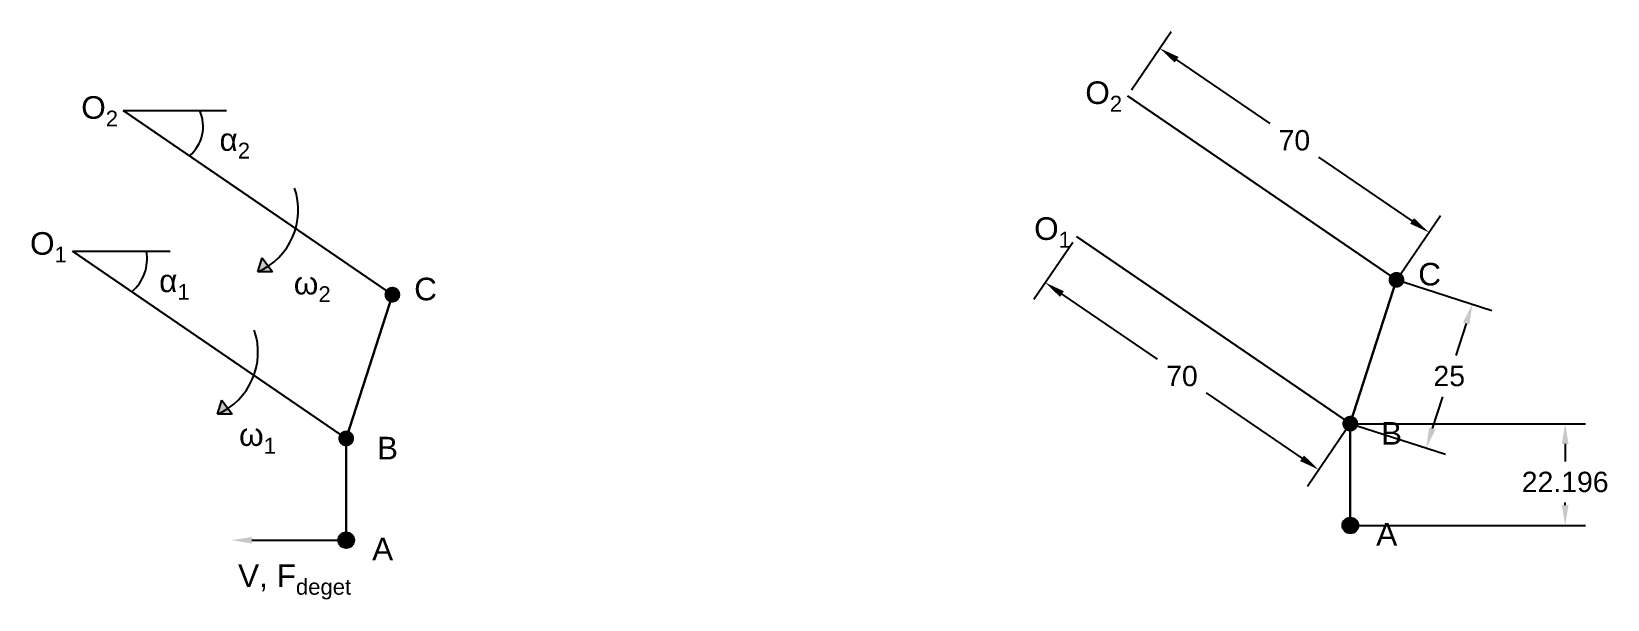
# Model space of a CAD drawing. Header units: inches. Extents: x 9.5 to 23.5, y 3 to 8.
import ezdxf
from ezdxf import colors
from ezdxf.entities.mleader import LeaderData, LeaderLine
from ezdxf.math import Vec2, Vec3

# ---------------------------------------------------------------- set-up
doc = ezdxf.new("R2010")
doc.units = ezdxf.units.IN
doc.header["$MEASUREMENT"] = 0
doc.styles.get("Standard").update_dxf_attribs({"font": 'arial.ttf'})
doc.dimstyles.get("Standard").update_dxf_attribs({"dimtxt": 0.18, "dimasz": 0.18, "dimexe": 0.18, "dimexo": 0.0625, "dimgap": 0.09, "dimtad": 0, "dimtih": 1, "dimtoh": 1, "dimdec": 4, "dimzin": 0, "dimdsep": 46, "dimtxsty": 'Standard', "dimcen": 0.09, "dimadec": 0, "dimazin": 0, "dimtfac": 1, "dimtdec": 4, "dimtofl": 0, "dimtmove": 0, "dimatfit": 3, "dimfxl": 1, "dimtolj": 1, "dimtzin": 0, "dimarcsym": 0})

# ---------------------------------------------------------------- blocks, each defined once
blk = doc.blocks.new('*D4')
at = {"color": 0, "lineweight": -2, "transparency": 16777216}
for p, q in [((19.287, 7.486), (19.641, 8.003)), ((19.688, 7.753), (20.513, 7.188)), ((21.774, 6.326), (20.949, 6.89)), ((21.671, 5.855), (22.025, 6.373))]:
    blk.add_line(p, q, dxfattribs=at)
at = {"color": 0, "transparency": 16777216}
for points in [[(19.705, 7.778), (19.671, 7.728), (19.539, 7.855)], [(21.791, 6.351), (21.757, 6.301), (21.923, 6.224)]]:
    blk.add_solid(points, dxfattribs=at)
at = {"layer": 'Defpoints', "color": 0, "transparency": 16777216}
for p in [(19.251, 7.434), (21.923, 6.224), (21.635, 5.804)]:
    blk.add_point(p, dxfattribs=at)
at = {"color": 0, "transparency": 16777216, "insert": (20.731, 7.039), "char_height": 0.18, "attachment_point": 5}
blk.add_mtext('\\A1;70', dxfattribs=at)
blk = doc.blocks.new('*D5')
at = {"color": 0, "lineweight": -2, "transparency": 16777216}
for p, q in [((18.767, 6.136), (18.422, 5.631)), ((18.672, 5.678), (19.517, 5.1)), ((20.799, 4.224), (19.953, 4.802)), ((21.191, 4.479), (20.846, 3.974))]:
    blk.add_line(p, q, dxfattribs=at)
at = {"color": 0, "transparency": 16777216}
for points in [[(18.689, 5.703), (18.655, 5.653), (18.523, 5.78)], [(20.816, 4.249), (20.782, 4.199), (20.947, 4.122)]]:
    blk.add_solid(points, dxfattribs=at)
at = {"layer": 'Defpoints', "color": 0, "transparency": 16777216}
for p in [(18.802, 6.188), (18.523, 5.78), (21.226, 4.53)]:
    blk.add_point(p, dxfattribs=at)
at = {"color": 0, "transparency": 16777216, "insert": (19.735, 4.951), "char_height": 0.18, "attachment_point": 5}
blk.add_mtext('\\A1;70', dxfattribs=at)
blk = doc.blocks.new('*D6')
at = {"color": 0, "lineweight": -2, "transparency": 16777216}
for p, q in [((21.695, 5.785), (22.479, 5.533)), ((22.253, 5.416), (22.161, 5.133)), ((21.954, 4.486), (22.045, 4.769)), ((21.286, 4.511), (22.07, 4.259))]:
    blk.add_line(p, q, dxfattribs=at)
at = {"color": 0, "transparency": 16777216}
for points in [[(22.224, 5.426), (22.281, 5.407), (22.308, 5.588)], [(21.925, 4.495), (21.982, 4.477), (21.899, 4.314)]]:
    blk.add_solid(points, dxfattribs=at)
at = {"layer": 'Defpoints', "color": 0, "transparency": 16777216}
for p in [(21.635, 5.804), (21.226, 4.53), (21.899, 4.314)]:
    blk.add_point(p, dxfattribs=at)
at = {"color": 0, "transparency": 16777216, "insert": (22.103, 4.951), "char_height": 0.18, "attachment_point": 5}
blk.add_mtext('\\A1;25', dxfattribs=at)
blk = doc.blocks.new('*D7')
at = {"color": 0, "lineweight": -2, "transparency": 16777216}
for p, q in [((21.289, 4.53), (23.31, 4.53)), ((23.13, 4.35), (23.13, 4.195)), ((23.13, 3.809), (23.13, 3.831)), ((21.289, 3.629), (23.31, 3.629))]:
    blk.add_line(p, q, dxfattribs=at)
at = {"color": 0, "transparency": 16777216}
for points in [[(23.1, 4.35), (23.16, 4.35), (23.13, 4.53)], [(23.1, 3.809), (23.16, 3.809), (23.13, 3.629)]]:
    blk.add_solid(points, dxfattribs=at)
at = {"layer": 'Defpoints', "color": 0, "transparency": 16777216}
for p in [(21.226, 4.53), (21.226, 3.629), (23.13, 3.629)]:
    blk.add_point(p, dxfattribs=at)
at = {"color": 0, "transparency": 16777216, "insert": (23.13, 4.013), "char_height": 0.18, "attachment_point": 5}
blk.add_mtext('\\A1;22.196', dxfattribs=at)

msp = doc.modelspace()

# ---------------------------------------------------------------- hatches: boundary and pattern name
h = msp.add_hatch(color=256)
h.dxf.hatch_style = 1
h.paths.add_polyline_path([(11.2289, 4.73904), (11.19187, 4.61451, 0.04401385), (11.28404, 4.66497)])
h.paths.add_polyline_path([(11.28404, 4.66497, -0.04401385), (11.19187, 4.61451), (11.3216, 4.61451)])
h.paths.add_polyline_path([(11.58606, 5.99911), (11.54904, 5.87458, 0.04401385), (11.6412, 5.92504)])
h.paths.add_polyline_path([(11.6412, 5.92504, -0.04401385), (11.54904, 5.87458), (11.67877, 5.87458)])
h = msp.add_hatch(color=256)
h.dxf.hatch_style = 1
h.paths.add_polyline_path([(21.70532, 5.80371, 1), (21.56532, 5.80371, 1)])
h = msp.add_hatch(color=256)
h.dxf.hatch_style = 1
h.paths.add_polyline_path([(12.81041, 5.67249, 1), (12.67041, 5.67249, 1)])
h = msp.add_hatch(color=256)
h.dxf.hatch_style = 1
h.paths.add_polyline_path([(12.4014, 4.39917, 1), (12.2614, 4.39917, 1)])
h = msp.add_hatch(color=256)
h.dxf.hatch_style = 1
h.paths.add_polyline_path([(21.29631, 4.53038, 1), (21.15631, 4.53038, 1)])
h = msp.add_hatch(color=256)
h.dxf.hatch_style = 1
h.paths.add_polyline_path([(21.29631, 3.62884, 1), (21.15631, 3.62884, 1)])
h = msp.add_hatch(color=256)
h.dxf.hatch_style = 1
h.paths.add_polyline_path([(12.4014, 3.49763, 1), (12.2614, 3.49763, 1)])

# ---------------------------------------------------------------- linework, layer by layer
at = {"lineweight": 30}
for p, q in [((19.25144, 7.43393), (21.63532, 5.80371)), ((10.35652, 7.30272), (12.74041, 5.67249)), ((21.22631, 4.53038), (18.80241, 6.18798)), ((12.3314, 4.39917), (9.9075, 6.05677)), ((21.63532, 5.80371), (21.22631, 4.53038)), ((12.74041, 5.67249), (12.3314, 4.39917)), ((21.22631, 4.53038), (21.22631, 3.62884)), ((12.3314, 4.39917), (12.3314, 3.49763))]:
    msp.add_line(p, q, dxfattribs=at)
for p, q in [((10.35652, 7.30272), (11.27205, 7.30272)), ((9.9075, 6.05677), (10.77099, 6.05677)), ((11.54904, 5.87458), (11.58606, 5.99911)), ((11.67877, 5.87458), (11.54904, 5.87458)), ((11.58606, 5.99911), (11.67877, 5.87458)), ((11.19187, 4.61451), (11.2289, 4.73904)), ((11.3216, 4.61451), (11.19187, 4.61451)), ((11.2289, 4.73904), (11.3216, 4.61451))]:
    msp.add_line(p, q)
for centre in [(21.22631, 3.62884), (12.3314, 3.49763)]:
    msp.add_circle(centre, 0.07)
for centre, radius, start, end in [((10.72148, 7.16242), 0.34222, 310.351514, 24.202753), ((11.30907, 6.4223), 0.59798, 293.659376, 18.99265), ((10.18318, 5.9919), 0.38478, 310.250175, 9.704961), ((10.9519, 5.16223), 0.59798, 293.659376, 18.99265)]:
    msp.add_arc(centre, radius, start, end)

# ---------------------------------------------------------------- texts
at = {"char_height": 0.2, "attachment_point": 1}
for s, width, insert in [('\\A1;O{\\H0.7x;\\S^ 2;}', 0.3994375, (18.87891, 7.56172)), ('\\A1;O{\\H0.7x;\\S^ 2;}', 0.3994375, (9.984, 7.43051)), ('\\A1;α{\\H0.7x;\\S^ 2;}', 0.3046557, (11.20939, 7.14639)), ('\\A1;O{\\H0.7x;\\S^ 1;}', 0.3317362, (18.42531, 6.3576)), ('\\A1;O{\\H0.7x;\\S^ 1;}', 0.3317362, (9.5304, 6.22639)), ('C', 0.3436447, (21.82842, 5.9539)), ('\\A1;α{\\H0.7x;\\S^ 1;}', 0.3249661, (10.67455, 5.89491)), ('\\A1;ω{\\H0.7x;\\S^ 2;}', 0.318196, (11.86699, 5.87458)), ('C', 0.3436447, (12.9335, 5.82269)), ('\\A1;ω{\\H0.7x;\\S^ 1;}', 0.900427, (11.38229, 4.53299)), ('B', 0.2935298, (21.49909, 4.54465)), ('B', 0.2935298, (12.60418, 4.41343)), ('A', 0.1646631, (21.45613, 3.65045)), ('A', 0.1646631, (12.56122, 3.51924)), ('\\A1;V, F{\\H0.7x;\\S^ deget;}', 1.3234548, (11.37358, 3.28313))]:
    msp.add_mtext_dynamic_manual_height_columns(s, width=width, gutter_width=1, heights=[0], dxfattribs=dict(at, insert=insert))

# ---------------------------------------------------------------- dimensions: what is measured, and where the dimension line sits
for p1, p2, distance, text, picture, middle in [((19.25144, 7.43393), (21.63532, 5.80371), 0.50962, '70', '*D4', (20.73105, 7.03948)), ((21.22631, 4.53038), (18.80241, 6.18798), 0.49447, '70', '*D5', (19.73524, 4.95102)), ((21.63532, 5.80371), (21.22631, 4.53038), 0.70607, '25', '*D6', (22.10306, 4.95111))]:
    dim = msp.add_aligned_dim(p1=p1, p2=p2, distance=distance, text=text, dimstyle='Standard')
    dim.commit()
    dim.dimension.update_dxf_attribs({"geometry": picture, "text_midpoint": middle})
dim = msp.add_linear_dim(base=(23.12996, 3.62884), p1=(21.22631, 4.53038), p2=(21.22631, 3.62884), angle=90, text='22.196', dimstyle='Standard')
dim.commit()
dim.dimension.update_dxf_attribs({"geometry": '*D7', "text_midpoint": (23.12996, 4.01306), "dimtype": 160})

# ---------------------------------------------------------------- leaders
ml = msp.add_multileader_mtext('Standard')
ml.set_content('', color=256)
ml.set_leader_properties()
ml.build(insert=Vec2(0, 0))
ml.multileader.update_dxf_attribs({"has_dogleg": 0, "dogleg_length": 0.36, "arrow_head_size": 0.18})
ctx = ml.context
ctx.base_point, ctx.char_height, ctx.arrow_head_size, ctx.landing_gap_size, ctx.plane_origin = Vec3(12.3314, 3.49763), 0.18, 0.18, 0.09, Vec3(11.65245, 3.49763)
notes = []
notes.append((ctx, [(0, (1, 1, 0), (11.9714, 3.49763), (1, 0), 0.36, [(0, [(11.3164, 3.49763)], 0, [])])]))
ctx.mtext.insert, ctx.mtext.flow_direction = Vec3(12.4214, 3.58763), 5
for ctx, leaders in notes:
    for number, flags, end, landing, length, lines in leaders:
        leader = LeaderData()
        leader.index, (leader.has_last_leader_line, leader.has_dogleg_vector, leader.attachment_direction) = number, flags
        leader.last_leader_point, leader.dogleg_vector, leader.dogleg_length = Vec3(end), Vec3(landing), length
        for number, points, colour, breaks in lines:
            line = LeaderLine()
            line.index, line.vertices, line.color, line.breaks = number, Vec3.list(points), colors.encode_raw_color(colour), breaks
            leader.lines.append(line)
        ctx.leaders.append(leader)

doc.saveas('drawing.dxf')
